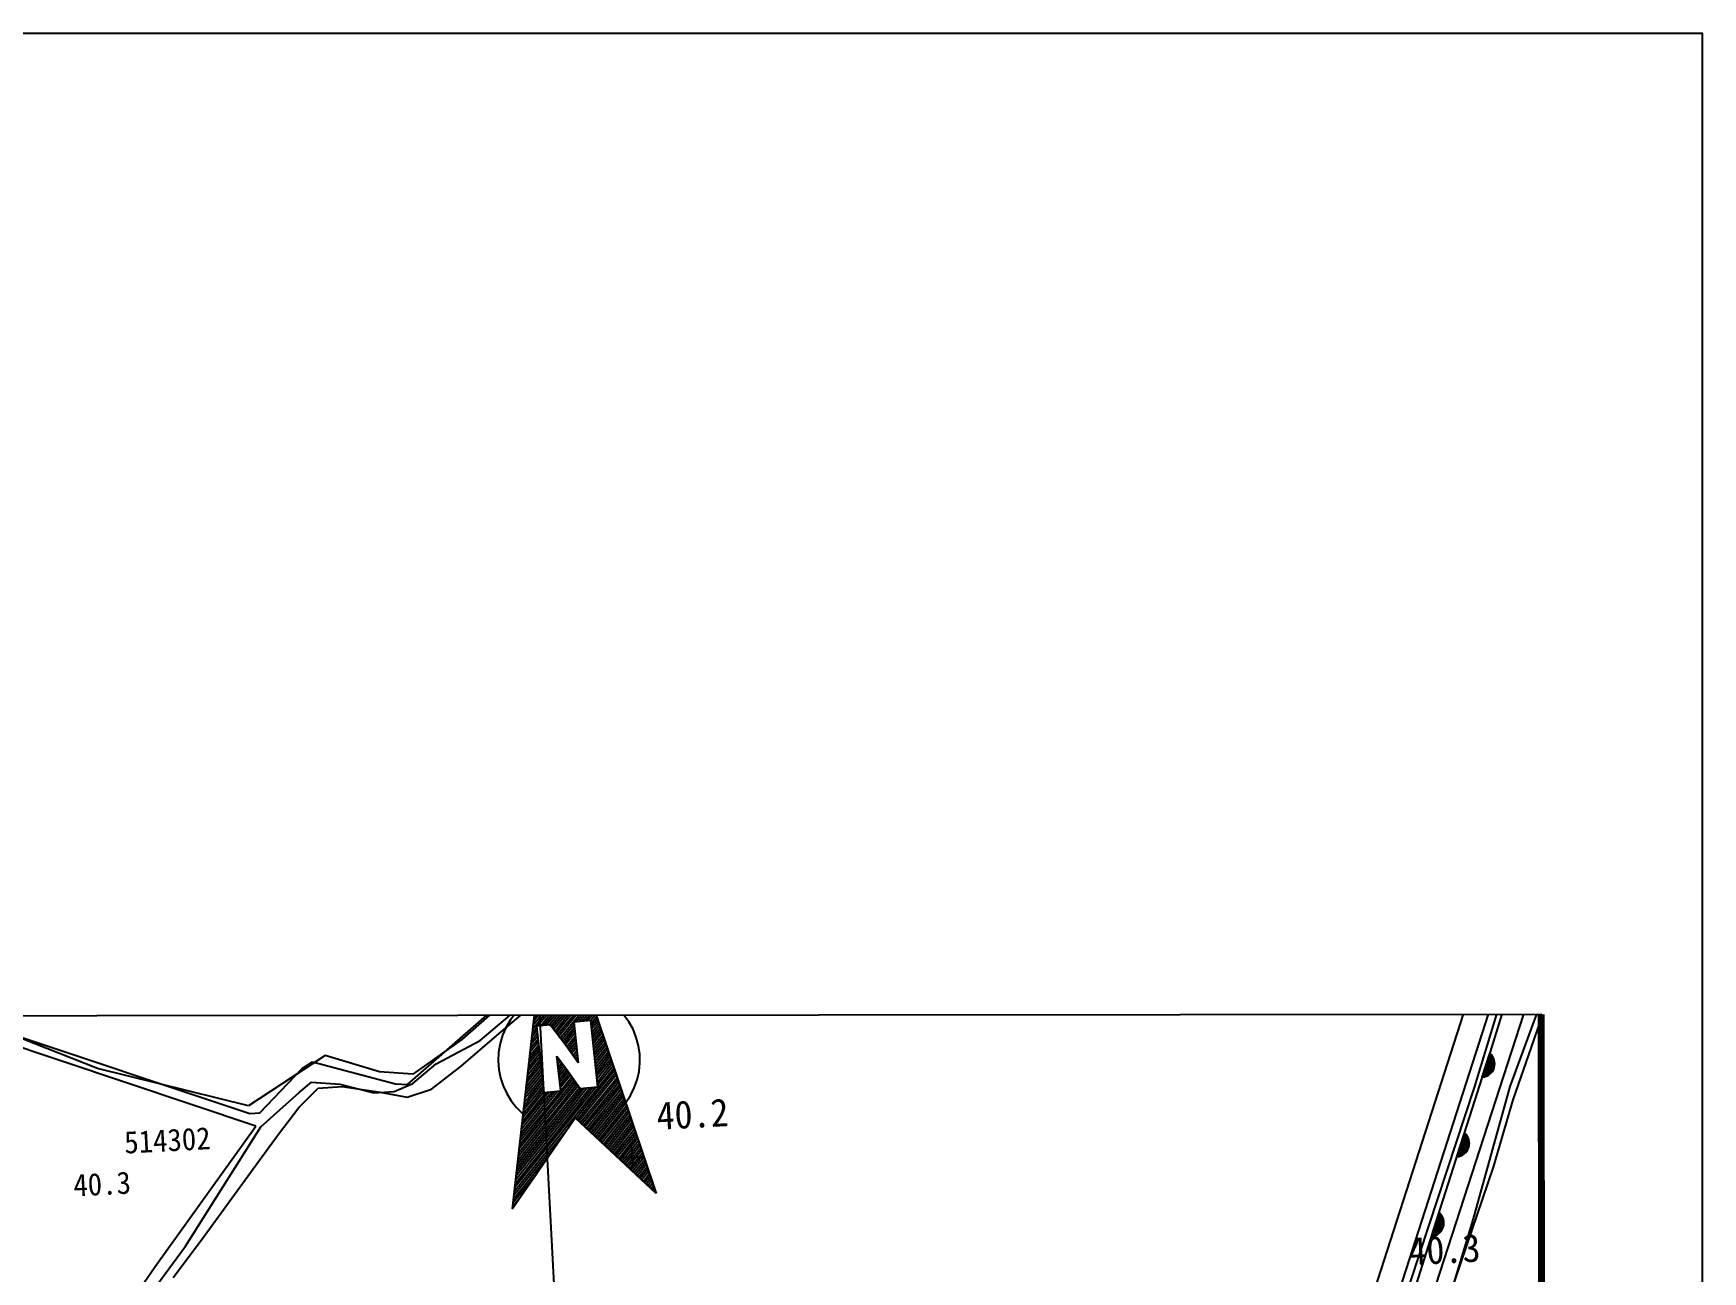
# Model space of a CAD drawing. Header units: millimetres. Extents: x 18534 to 19330, y 1103 to 1810.
# Drawn here: x 19210.1 to 19329.9, y 1530.1 to 1619.1 of the extents above; entities that cross this region are included whole.
import ezdxf
from ezdxf.xclip import XClip

# ---------------------------------------------------------------- set-up
doc = ezdxf.new("R2010")
doc.units = ezdxf.units.MM
doc.header["$LTSCALE"] = 10
doc.header["$MEASUREMENT"] = 0
doc.header["$XCLIPFRAME"] = 2
doc.linetypes.add('A-CENTR01', pattern=[2, 1.25, -0.25, 0.25, -0.25])
doc.layers.add('TN-MACL', color=6, linetype='A-CENTR01')
doc.layers.add('TZ-BASE', color=253, linetype='Continuous')
doc.layers.add('TX-PAPR', color=2, linetype='Continuous', plot=False)
doc.styles.add('GUL', font='GulimChe.ttf')

# ---------------------------------------------------------------- blocks, each defined once
blk = doc.blocks.new('JD-FGHFH5FN')
at = {"layer": 'TZ-BASE'}
for p, q in [((624.39, 143.95), (642.99, -205.91)), ((699.91, 95.6), (-0.05, 58.4)), ((699.38, 91.28, -54.75), (685.06, 46.88, -54.75)), ((628.74, 85.51, -25.21), (626.06, 61.66, -25.21)), ((628.74, 85.51, -25.21), (636.39, 62.77, -25.21)), ((687.18, 47.86, -51.64), (699.39, 85.64, -51.64)), ((627.51, 74.57, -25.21), (630.97, 78.86, -25.21)), ((627.54, 74.85, -25.21), (630.84, 78.94, -25.21)), ((627.57, 75.13, -25.21), (630.67, 78.97, -25.21)), ((627.6, 75.4, -25.21), (630.5, 78.99, -25.21)), ((627.88, 74.8, -25.21), (631.03, 78.7, -25.21)), ((628.1, 74.82, -25.21), (631.09, 78.53, -25.21)), ((628.31, 74.84, -25.21), (631.14, 78.36, -25.21)), ((628.52, 74.87, -25.21), (631.2, 78.19, -25.21)), ((628.68, 74.83, -25.21), (631.26, 78.02, -25.21)), ((699.4, 77.94, 38.99), (675.1, 3, 38.99)), ((697.71, 78.85, 39.99), (695.12, 70.37, 39.99)), ((696.29, 72.95, 38.65), (698.09, 78.78, 38.65)), ((618.55, 70.6, -0.29), (626.52, 77.57, -0.29)), ((626.26, 77.18, 40.99), (622.43, 73.83, 40.99)), ((628.89, 74.85, -25.21), (631.31, 77.85, -25.21)), ((628.95, 74.68, -25.21), (631.37, 77.68, -25.21)), ((629.04, 74.56, -25.21), (631.43, 77.52, -25.21)), ((629.13, 74.43, -25.21), (631.48, 77.35, -25.21)), ((629.22, 74.31, -25.21), (631.54, 77.18, -25.21)), ((629.32, 74.18, -25.21), (631.6, 77.01, -25.21)), ((629.41, 74.06, -25.21), (631.65, 76.84, -25.21)), ((585.64, 75.7, -0.29), (607.21, 68.51, -0.29)), ((623.76, 73.76, 40.54), (627, 76.5, 40.54)), ((624.95, 74.11, 40.46), (626.71, 75.61, 40.46)), ((629.5, 73.93, -25.21), (631.71, 76.67, -25.21)), ((630.63, 75.09, -25.21), (631.77, 76.5, -25.21)), ((630.84, 75.11, -25.21), (631.82, 76.34, -25.21)), ((631.05, 75.14, -25.21), (631.88, 76.17, -25.21)), ((631.26, 75.16, -25.21), (631.94, 76, -25.21)), ((631.47, 75.18, -25.21), (631.99, 75.83, -25.21)), ((631.68, 75.2, -25.21), (632.05, 75.66, -25.21)), ((699.4, 75.06, 38.71), (699.76, 76.03, 38.71)), ((607.64, 67.61, -0.6), (586.65, 74.65, -0.6)), ((596.29, 71.75, 40.99), (588.79, 74.7, 40.99)), ((627.45, 74.02, -25.21), (627.84, 74.51, -25.21)), ((627.48, 74.29, -25.21), (627.82, 74.72, -25.21)), ((628.79, 74.89, -25.21), (627.81, 74.79, -25.21)), ((627.81, 74.79, -25.21), (628.32, 70.02, -25.21)), ((629.92, 73.37, -25.21), (628.79, 74.89, -25.21)), ((629.59, 73.81, -25.21), (630.5, 74.93, -25.21)), ((629.68, 73.68, -25.21), (630.52, 74.72, -25.21)), ((629.78, 73.56, -25.21), (630.54, 74.51, -25.21)), ((631.7, 75.2, -25.21), (630.48, 75.08, -25.21)), ((630.48, 75.08, -25.21), (630.79, 72.16, -25.21)), ((632.21, 70.43, -25.21), (631.7, 75.2, -25.21)), ((631.72, 75.01, -25.21), (632.11, 75.49, -25.21)), ((631.74, 74.8, -25.21), (632.16, 75.32, -25.21)), ((631.76, 74.59, -25.21), (632.22, 75.16, -25.21)), ((631.79, 74.38, -25.21), (632.28, 74.99, -25.21)), ((631.81, 74.17, -25.21), (632.33, 74.82, -25.21)), ((631.83, 73.95, -25.21), (632.39, 74.65, -25.21)), ((631.85, 73.74, -25.21), (632.45, 74.48, -25.21)), ((631.88, 73.53, -25.21), (632.5, 74.31, -25.21)), ((697.7, 70.44, 38.71), (699.4, 75.06, 38.71)), ((699.93, 75.35, 37.99), (699.4, 73.82, 37.99)), ((622.43, 73.83, 40.99), (618.93, 71.34, 40.99)), ((620.6, 72.07, 40.54), (623.76, 73.76, 40.54)), ((622.4, 71.91, 40.46), (624.95, 74.11, 40.46)), ((627.26, 72.35, -25.21), (627.98, 73.24, -25.21)), ((627.29, 72.63, -25.21), (627.96, 73.45, -25.21)), ((627.32, 72.91, -25.21), (627.93, 73.66, -25.21)), ((627.35, 73.18, -25.21), (627.91, 73.88, -25.21)), ((627.38, 73.46, -25.21), (627.89, 74.09, -25.21)), ((627.41, 73.74, -25.21), (627.87, 74.3, -25.21)), ((629.87, 73.44, -25.21), (630.56, 74.3, -25.21)), ((630.79, 72.16, -25.21), (629.92, 73.37, -25.21)), ((629.96, 73.31, -25.21), (630.59, 74.09, -25.21)), ((630.05, 73.18, -25.21), (630.61, 73.88, -25.21)), ((630.14, 73.06, -25.21), (630.63, 73.66, -25.21)), ((630.23, 72.93, -25.21), (630.65, 73.45, -25.21)), ((630.32, 72.81, -25.21), (630.68, 73.24, -25.21)), ((631.9, 73.32, -25.21), (632.56, 74.14, -25.21)), ((631.92, 73.11, -25.21), (632.62, 73.98, -25.21)), ((631.94, 72.9, -25.21), (632.67, 73.81, -25.21)), ((631.96, 72.69, -25.21), (632.73, 73.64, -25.21)), ((631.99, 72.48, -25.21), (632.79, 73.47, -25.21)), ((632.01, 72.27, -25.21), (632.84, 73.3, -25.21)), ((632.03, 72.06, -25.21), (632.9, 73.13, -25.21)), ((699.4, 73.82, 37.99), (697.9, 69.5, 37.99)), ((612.63, 72.67, 40.99), (607.12, 69.06, 40.99)), ((610.97, 71.75, -0.29), (611.73, 72.22, -0.29)), ((611.73, 72.22, -0.29), (617.67, 70.65, -0.29)), ((616.53, 71.51, 40.99), (612.63, 72.67, 40.99)), ((618.92, 70.66, 40.54), (620.6, 72.07, 40.54)), ((620.27, 70.27, 40.46), (622.4, 71.91, 40.46)), ((627.07, 70.69, -25.21), (628.11, 71.98, -25.21)), ((627.1, 70.96, -25.21), (628.09, 72.19, -25.21)), ((627.13, 71.24, -25.21), (628.07, 72.4, -25.21)), ((627.16, 71.52, -25.21), (628.05, 72.61, -25.21)), ((627.2, 71.8, -25.21), (628.02, 72.82, -25.21)), ((627.23, 72.07, -25.21), (628, 73.03, -25.21)), ((629.54, 70.15, -25.21), (629.27, 72.62, -25.21)), ((629.27, 72.62, -25.21), (629.9, 71.76, -25.21)), ((629.29, 72.48, -25.21), (629.34, 72.54, -25.21)), ((629.31, 72.27, -25.21), (629.43, 72.41, -25.21)), ((629.33, 72.06, -25.21), (629.52, 72.29, -25.21)), ((629.36, 71.85, -25.21), (629.61, 72.16, -25.21)), ((629.38, 71.63, -25.21), (629.7, 72.03, -25.21)), ((629.4, 71.42, -25.21), (629.79, 71.91, -25.21)), ((630.42, 72.68, -25.21), (630.7, 73.03, -25.21)), ((630.51, 72.55, -25.21), (630.72, 72.82, -25.21)), ((630.6, 72.43, -25.21), (630.74, 72.61, -25.21)), ((630.69, 72.3, -25.21), (630.77, 72.4, -25.21)), ((632.05, 71.85, -25.21), (632.96, 72.96, -25.21)), ((632.08, 71.63, -25.21), (633.01, 72.8, -25.21)), ((632.1, 71.42, -25.21), (633.07, 72.63, -25.21)), ((632.12, 71.21, -25.21), (633.13, 72.46, -25.21)), ((632.14, 71, -25.21), (633.18, 72.29, -25.21)), ((632.17, 70.79, -25.21), (633.24, 72.12, -25.21)), ((632.19, 70.58, -25.21), (633.3, 71.95, -25.21)), ((694.41, 67.04, 38.65), (696.29, 72.95, 38.65)), ((695.7, 71.12, 38.65), (696.25, 72.83, 38.65)), ((696.59, 72.07, 38.65), (695.89, 71.7, 38.65)), ((696.58, 72.23, 38.65), (695.95, 71.9, 38.65)), ((696.31, 71.41, 38.65), (695.99, 72.03, 38.65)), ((696.55, 72.38, 38.65), (696.02, 72.11, 38.65)), ((696.42, 71.53, 38.65), (696.06, 72.23, 38.65)), ((696.49, 72.52, 38.65), (696.08, 72.31, 38.65)), ((696.51, 71.69, 38.65), (696.12, 72.43, 38.65)), ((696.41, 72.65, 38.65), (696.14, 72.51, 38.65)), ((696.57, 71.89, 38.65), (696.19, 72.64, 38.65)), ((696.32, 72.77, 38.65), (696.21, 72.71, 38.65)), ((696.59, 72.19, 38.65), (696.26, 72.83, 38.65)), ((607.12, 69.06, 40.99), (596.29, 71.75, 40.99)), ((607.95, 68.55, -0.29), (610.97, 71.75, -0.29)), ((610.76, 70.02, 40.54), (611.64, 70.77, 40.54)), ((611.64, 70.77, 40.54), (613.68, 70.62, 40.54)), ((618.93, 71.34, 40.99), (616.53, 71.51, 40.99)), ((627.01, 70.13, -25.21), (628.16, 71.56, -25.21)), ((627.02, 69.91, -25.21), (628.18, 71.34, -25.21)), ((627.04, 70.41, -25.21), (628.14, 71.77, -25.21)), ((627.15, 69.83, -25.21), (628.2, 71.13, -25.21)), ((627.27, 69.74, -25.21), (628.23, 70.92, -25.21)), ((627.4, 69.66, -25.21), (628.25, 70.71, -25.21)), ((628.7, 69.12, -25.21), (630.34, 71.15, -25.21)), ((628.86, 69.08, -25.21), (630.43, 71.02, -25.21)), ((629.03, 69.05, -25.21), (630.52, 70.9, -25.21)), ((629.2, 69.02, -25.21), (630.61, 70.77, -25.21)), ((629.42, 71.21, -25.21), (629.88, 71.78, -25.21)), ((629.45, 71, -25.21), (629.97, 71.66, -25.21)), ((629.47, 70.79, -25.21), (630.06, 71.53, -25.21)), ((629.49, 70.58, -25.21), (630.15, 71.4, -25.21)), ((629.51, 70.37, -25.21), (630.25, 71.28, -25.21)), ((629.9, 71.76, -25.21), (630.93, 70.32, -25.21)), ((631.2, 69.11, -25.21), (633.35, 71.78, -25.21)), ((631.45, 69.18, -25.21), (633.41, 71.62, -25.21)), ((631.71, 69.27, -25.21), (633.47, 71.45, -25.21)), ((632, 69.39, -25.21), (633.52, 71.28, -25.21)), ((632.32, 69.54, -25.21), (633.58, 71.11, -25.21)), ((632.68, 69.76, -25.21), (633.64, 70.94, -25.21)), ((633.15, 70.1, -25.21), (633.69, 70.77, -25.21)), ((695.78, 71.13, 38.65), (695.74, 71.22, 38.65)), ((696.33, 71.42, 38.65), (695.75, 71.12, 38.65)), ((696.5, 71.68, 38.65), (695.76, 71.3, 38.65)), ((695.93, 71.17, 38.65), (695.8, 71.42, 38.65)), ((696.57, 71.89, 38.65), (695.82, 71.5, 38.65)), ((696.07, 71.23, 38.65), (695.86, 71.63, 38.65)), ((696.2, 71.31, 38.65), (695.93, 71.83, 38.65)), ((608.01, 67.56, 40.54), (610.76, 70.02, 40.54)), ((610.73, 68.94, 40.46), (612.12, 70.34, 40.46)), ((612.12, 70.34, 40.46), (613.86, 70.46, 40.46)), ((613.68, 70.62, 40.54), (616.13, 69.99, 40.54)), ((613.86, 70.46, 40.46), (616.58, 70.05, 40.46)), ((616.13, 69.99, 40.54), (617.58, 70.1, 40.54)), ((616.58, 70.05, 40.46), (618.51, 69.69, 40.46)), ((617.58, 70.1, 40.54), (618.92, 70.66, 40.54)), ((617.67, 70.65, -0.29), (618.55, 70.6, -0.29)), ((618.51, 69.69, 40.46), (620.27, 70.27, 40.46)), ((626.63, 66.8, -25.21), (629.31, 70.12, -25.21)), ((626.82, 68.47, -25.21), (627.67, 69.52, -25.21)), ((626.85, 68.75, -25.21), (627.53, 69.59, -25.21)), ((626.88, 69.02, -25.21), (627.4, 69.66, -25.21)), ((626.92, 69.3, -25.21), (627.27, 69.74, -25.21)), ((626.95, 69.58, -25.21), (627.15, 69.83, -25.21)), ((626.98, 69.85, -25.21), (627.02, 69.91, -25.21)), ((627.53, 69.59, -25.21), (628.27, 70.5, -25.21)), ((627.67, 69.52, -25.21), (628.29, 70.29, -25.21)), ((627.81, 69.45, -25.21), (628.31, 70.08, -25.21)), ((627.95, 69.38, -25.21), (628.47, 70.03, -25.21)), ((628.09, 69.32, -25.21), (628.68, 70.06, -25.21)), ((628.24, 69.27, -25.21), (628.89, 70.08, -25.21)), ((628.32, 70.02, -25.21), (629.54, 70.15, -25.21)), ((628.39, 69.22, -25.21), (629.1, 70.1, -25.21)), ((629.37, 69, -25.21), (630.7, 70.64, -25.21)), ((629.55, 68.98, -25.21), (630.79, 70.52, -25.21)), ((629.73, 68.97, -25.21), (630.88, 70.39, -25.21)), ((629.92, 68.96, -25.21), (631.02, 70.33, -25.21)), ((630.11, 68.96, -25.21), (631.23, 70.35, -25.21)), ((630.31, 68.97, -25.21), (631.44, 70.37, -25.21)), ((630.52, 68.99, -25.21), (631.65, 70.38, -25.21)), ((630.74, 69.02, -25.21), (631.85, 70.4, -25.21)), ((630.93, 70.32, -25.21), (632.21, 70.43, -25.21)), ((630.95, 67.86, -25.21), (632.32, 69.54, -25.21)), ((630.96, 69.06, -25.21), (632.06, 70.42, -25.21)), ((631.06, 67.75, -25.21), (632.68, 69.76, -25.21)), ((631.17, 67.65, -25.21), (633.15, 70.1, -25.21)), ((631.28, 67.55, -25.21), (633.75, 70.6, -25.21)), ((631.39, 67.44, -25.21), (633.81, 70.44, -25.21)), ((631.5, 67.34, -25.21), (633.86, 70.27, -25.21)), ((631.61, 67.24, -25.21), (633.92, 70.1, -25.21)), ((631.72, 67.14, -25.21), (633.98, 69.93, -25.21)), ((631.83, 67.03, -25.21), (634.03, 69.76, -25.21)), ((631.94, 66.93, -25.21), (634.09, 69.59, -25.21)), ((695.12, 70.37, 39.99), (673.48, 4.63, 39.99)), ((695.04, 60.88, 38.71), (697.7, 70.44, 38.71)), ((607.21, 68.51, -0.29), (607.95, 68.55, -0.29)), ((609.28, 67.04, 40.46), (610.73, 68.94, 40.46)), ((626.2, 62.92, -25.21), (631.2, 69.11, -25.21)), ((626.23, 63.2, -25.21), (630.96, 69.06, -25.21)), ((626.26, 63.47, -25.21), (630.74, 69.02, -25.21)), ((626.29, 63.75, -25.21), (630.52, 68.99, -25.21)), ((626.32, 64.03, -25.21), (630.31, 68.97, -25.21)), ((626.35, 64.31, -25.21), (630.11, 68.96, -25.21)), ((626.38, 64.58, -25.21), (629.92, 68.96, -25.21)), ((626.42, 64.86, -25.21), (629.73, 68.97, -25.21)), ((626.45, 65.14, -25.21), (629.55, 68.98, -25.21)), ((626.48, 65.42, -25.21), (629.37, 69, -25.21)), ((626.51, 65.69, -25.21), (629.2, 69.02, -25.21)), ((626.54, 65.97, -25.21), (629.03, 69.05, -25.21)), ((626.57, 66.25, -25.21), (628.86, 69.08, -25.21)), ((626.6, 66.53, -25.21), (628.7, 69.12, -25.21)), ((626.67, 67.08, -25.21), (628.39, 69.22, -25.21)), ((626.7, 67.36, -25.21), (628.24, 69.27, -25.21)), ((626.73, 67.64, -25.21), (628.09, 69.32, -25.21)), ((626.76, 67.91, -25.21), (627.95, 69.38, -25.21)), ((626.79, 68.19, -25.21), (627.81, 69.45, -25.21)), ((630.63, 68.16, -25.21), (631.45, 69.18, -25.21)), ((630.74, 68.06, -25.21), (631.71, 69.27, -25.21)), ((630.85, 67.96, -25.21), (632, 69.39, -25.21)), ((632.05, 66.83, -25.21), (634.15, 69.42, -25.21)), ((632.16, 66.72, -25.21), (634.2, 69.26, -25.21)), ((632.27, 66.62, -25.21), (634.26, 69.09, -25.21)), ((632.38, 66.52, -25.21), (634.32, 68.92, -25.21)), ((632.49, 66.42, -25.21), (634.37, 68.75, -25.21)), ((632.6, 66.31, -25.21), (634.43, 68.58, -25.21)), ((632.71, 66.21, -25.21), (634.49, 68.41, -25.21)), ((697.9, 69.5, 37.99), (696.47, 64.65, 37.99)), ((600.43, 57.52, -0.6), (607.64, 67.61, -0.6)), ((602.6, 58.98, 40.54), (608.01, 67.56, 40.54)), ((626.06, 61.66, -25.21), (630.58, 68.2, -25.21)), ((626.17, 62.64, -25.21), (630.14, 67.56, -25.21)), ((636.39, 62.77, -25.21), (630.58, 68.2, -25.21)), ((632.82, 66.11, -25.21), (634.55, 68.24, -25.21)), ((632.93, 66, -25.21), (634.6, 68.08, -25.21)), ((633.04, 65.9, -25.21), (634.66, 67.91, -25.21)), ((633.15, 65.8, -25.21), (634.72, 67.74, -25.21)), ((633.26, 65.7, -25.21), (634.77, 67.57, -25.21)), ((633.37, 65.59, -25.21), (634.83, 67.4, -25.21)), ((633.48, 65.49, -25.21), (634.89, 67.23, -25.21)), ((693.88, 65.4, 38.65), (694.43, 67.11, 38.65)), ((607.64, 64.8, 40.46), (609.28, 67.04, 40.46)), ((633.59, 65.39, -25.21), (634.94, 67.06, -25.21)), ((633.7, 65.28, -25.21), (635, 66.9, -25.21)), ((633.81, 65.18, -25.21), (635.06, 66.73, -25.21)), ((633.92, 65.08, -25.21), (635.11, 66.56, -25.21)), ((634.03, 64.98, -25.21), (635.17, 66.39, -25.21)), ((634.14, 64.87, -25.21), (635.23, 66.22, -25.21)), ((634.25, 64.77, -25.21), (635.28, 66.05, -25.21)), ((634.65, 66.1, 40.23), (634.69, 65.36, 40.23)), ((634.73, 64.61, 40.23), (634.65, 66.1, 40.23)), ((692.71, 61.72, 38.65), (694.41, 67.04, 38.65)), ((694.68, 65.96, 38.65), (693.94, 65.58, 38.65)), ((694.75, 66.17, 38.65), (694, 65.78, 38.65)), ((694.77, 66.35, 38.65), (694.07, 65.98, 38.65)), ((694.38, 65.59, 38.65), (694.11, 66.11, 38.65)), ((694.76, 66.51, 38.65), (694.13, 66.19, 38.65)), ((694.5, 65.69, 38.65), (694.17, 66.31, 38.65)), ((694.73, 66.66, 38.65), (694.2, 66.39, 38.65)), ((694.6, 65.81, 38.65), (694.24, 66.51, 38.65)), ((694.67, 66.8, 38.65), (694.26, 66.59, 38.65)), ((694.69, 65.97, 38.65), (694.3, 66.72, 38.65)), ((694.6, 66.93, 38.65), (694.33, 66.79, 38.65)), ((694.75, 66.17, 38.65), (694.37, 66.92, 38.65)), ((694.5, 67.05, 38.65), (694.39, 66.99, 38.65)), ((694.77, 66.47, 38.65), (694.44, 67.11, 38.65)), ((605.73, 62.17, 40.46), (607.64, 64.8, 40.46)), ((626.14, 62.36, -25.21), (628.98, 65.89, -25.21)), ((633.94, 65.32, 40.23), (635.44, 65.39, 40.23)), ((634.69, 65.36, 40.23), (633.94, 65.32, 40.23)), ((634.36, 64.67, -25.21), (635.34, 65.88, -25.21)), ((634.47, 64.56, -25.21), (635.4, 65.72, -25.21)), ((634.58, 64.46, -25.21), (635.45, 65.55, -25.21)), ((634.69, 64.36, -25.21), (635.51, 65.38, -25.21)), ((634.8, 64.26, -25.21), (635.57, 65.21, -25.21)), ((634.91, 64.15, -25.21), (635.62, 65.04, -25.21)), ((635.02, 64.05, -25.21), (635.68, 64.87, -25.21)), ((693.96, 65.41, 38.65), (693.92, 65.5, 38.65)), ((694.51, 65.71, 38.65), (693.93, 65.41, 38.65)), ((694.11, 65.45, 38.65), (693.98, 65.71, 38.65)), ((694.25, 65.51, 38.65), (694.04, 65.91, 38.65)), ((626.1, 62.09, -25.21), (627.82, 64.21, -25.21)), ((635.13, 63.95, -25.21), (635.74, 64.7, -25.21)), ((635.23, 63.84, -25.21), (635.79, 64.53, -25.21)), ((635.34, 63.74, -25.21), (635.85, 64.37, -25.21)), ((635.45, 63.64, -25.21), (635.91, 64.2, -25.21)), ((635.56, 63.54, -25.21), (635.96, 64.03, -25.21)), ((635.67, 63.43, -25.21), (636.02, 63.86, -25.21)), ((635.78, 63.33, -25.21), (636.08, 63.69, -25.21)), ((635.89, 63.23, -25.21), (636.13, 63.52, -25.21)), ((696.47, 64.65, 37.99), (688.75, 41.91, 37.99)), ((626.07, 61.81, -25.21), (626.66, 62.54, -25.21)), ((636, 63.12, -25.21), (636.19, 63.35, -25.21)), ((636.11, 63.02, -25.21), (636.25, 63.19, -25.21)), ((636.22, 62.92, -25.21), (636.3, 63.02, -25.21)), ((636.33, 62.82, -25.21), (636.36, 62.85, -25.21)), ((603.74, 59.45, 40.46), (605.73, 62.17, 40.46)), ((690.83, 55.81, 38.65), (692.71, 61.72, 38.65)), ((692.06, 59.68, 38.65), (692.6, 61.4, 38.65)), ((692.77, 61.22, 38.65), (692.5, 61.08, 38.65)), ((692.93, 60.46, 38.65), (692.54, 61.2, 38.65)), ((692.67, 61.33, 38.65), (692.57, 61.28, 38.65)), ((692.95, 60.75, 38.65), (692.61, 61.39, 38.65)), ((692.69, 59.99, 38.65), (692.11, 59.69, 38.65)), ((692.86, 60.25, 38.65), (692.12, 59.86, 38.65)), ((692.29, 59.73, 38.65), (692.16, 59.99, 38.65)), ((692.93, 60.45, 38.65), (692.18, 60.07, 38.65)), ((692.43, 59.79, 38.65), (692.22, 60.19, 38.65)), ((692.95, 60.63, 38.65), (692.25, 60.27, 38.65)), ((692.56, 59.87, 38.65), (692.29, 60.39, 38.65)), ((692.94, 60.8, 38.65), (692.31, 60.47, 38.65)), ((692.67, 59.97, 38.65), (692.35, 60.6, 38.65)), ((692.91, 60.95, 38.65), (692.37, 60.67, 38.65)), ((692.78, 60.1, 38.65), (692.41, 60.8, 38.65)), ((692.85, 61.09, 38.65), (692.44, 60.87, 38.65)), ((692.86, 60.26, 38.65), (692.48, 61, 38.65)), ((692.63, 52.9, 38.71), (695.04, 60.88, 38.71)), ((597.48, 52.04, 40.54), (602.6, 58.98, 40.54)), ((601.71, 56.74, 40.46), (603.74, 59.45, 40.46)), ((692.14, 59.69, 38.65), (692.09, 59.79, 38.65)), ((596.44, 51.77, -0.6), (600.43, 57.52, -0.6))]:
    blk.add_line(p, q, dxfattribs=at)
for centre, radius, start, end in [((630.14, 72.36, -25.21), 5.09, 117.7951, 229.3693), ((630.14, 72.36, -25.21), 5.09, 322.7951, 74.3693), ((695.62, 72.09, 38.65), 0.975, 274.9865, 49.7468), ((693.8, 66.37, 38.65), 0.975, 274.9066, 49.6669), ((691.97, 60.65, 38.65), 0.975, 274.9865, 49.7468)]:
    blk.add_arc(centre, radius, start, end, dxfattribs=at)
at = {"layer": 'TZ-BASE', "style": 'GUL'}
for s, height, p in [('40.2', 2, (636.47, 67.34, 44.55)), ('  514302', 1.6, (596.18, 65.52, 39.85)), ('  514302', 1.6, (596.18, 65.52, 39.85)), ('  514302', 1.6, (596.18, 65.52, 39.85)), ('  514302', 1.6, (596.18, 65.52, 39.85)), ('  514302', 1.6, (596.18, 65.52, 39.85)), ('  514302', 1.6, (596.18, 65.52, 40.84)), ('40.3', 1.6, (594.59, 62.55, 39.85)), ('40.3', 1.6, (594.59, 62.55, 39.85)), ('40.3', 1.6, (594.59, 62.55, 39.85)), ('40.3', 1.6, (594.59, 62.55, 39.85)), ('40.3', 1.6, (594.59, 62.55, 39.85)), ('40.3', 1.6, (594.59, 62.55, 40.84)), ('40.3', 2, (690.45, 57.61, 44.55))]:
    blk.add_text(s, height=height, rotation=3.042, dxfattribs=at).set_placement(p)

msp = doc.modelspace()

# ---------------------------------------------------------------- linework, layer by layer
at = {"layer": 'TN-MACL', "const_width": 0.5}
msp.add_lwpolyline([(19318.3, 1548.61), (19318.44, 1398.61)], dxfattribs=at)
at = {"layer": 'TX-PAPR'}
for points in [[(18533.89, 1103.05), (19329.89, 1103.05), (19329.89, 1619.05), (18533.89, 1619.05)], [(18618.3, 1547.97), (19318.3, 1548.61), (19318.44, 1398.61), (18618.44, 1397.97)]]:
    msp.add_lwpolyline(points, close=True, dxfattribs=at)

# ---------------------------------------------------------------- block references
at = {"layer": 'TZ-BASE'}
ref = msp.add_blockref('JD-FGHFH5FN', (18618.37, 1472.97), dxfattribs=at)
XClip(ref).set_block_clipping_path([(-0.06892623, 74.9999684505), (699.9307781647, 75.6432796843), (700.0686306225, -74.3566569714), (0.06892623, -74.9999684505)])

doc.saveas('drawing.dxf')
